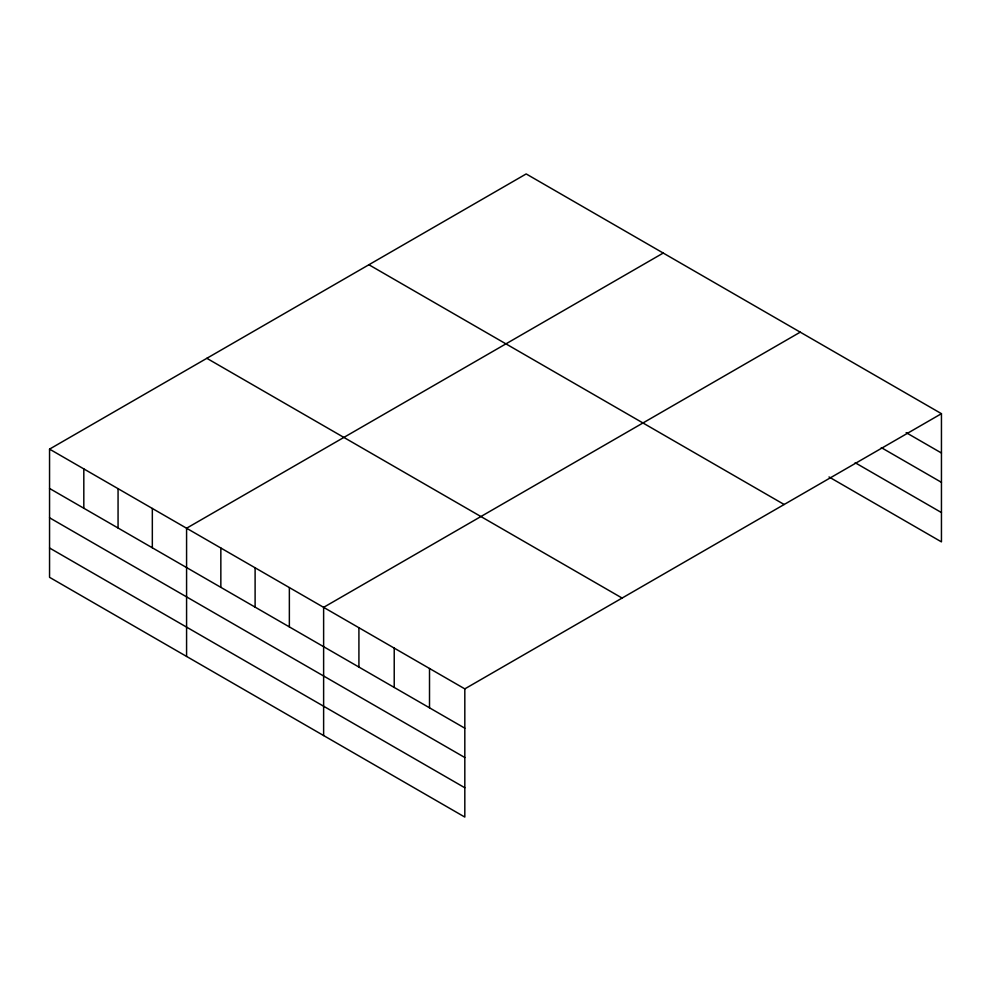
<?xml version="1.0" encoding="UTF-8"?>
<svg xmlns="http://www.w3.org/2000/svg" width="991" height="991" viewBox="0 0 991 991"><rect width="100%" height="100%" fill="white"/><g stroke="black" fill="none" stroke-linecap="round" stroke-linejoin="round"><path stroke-width="1.49" d="M49.55 449.121L464.816 688.869L464.816 817.067L49.55 577.319L49.55 449.121L526.184 173.933L941.45 413.681L941.45 541.879L829.021 476.968M663.227 253.052L186.581 528.228L186.581 656.438M800.257 332.158L323.623 607.347L323.623 735.557M464.816 688.869L941.45 413.681M906.158 432.633L941.45 453.011M881.309 447.622L941.45 482.332M855.171 462.735L941.45 512.558M368.9 264.746L784.154 504.493M206.846 358.308L622.1 598.056M49.55 488.452L464.816 728.199M49.55 517.773L464.816 757.52M49.55 547.998L464.816 787.746M429.512 668.491L429.512 707.822M394.22 648.102L394.22 687.432M358.915 627.724L358.915 667.054M289.36 587.576L289.36 626.907M255.108 567.793L255.108 607.124M220.844 548.011L220.844 587.341M152.329 508.457L152.329 547.788M118.065 488.674L118.065 528.005M83.814 468.892L83.814 508.222"/></g></svg>
